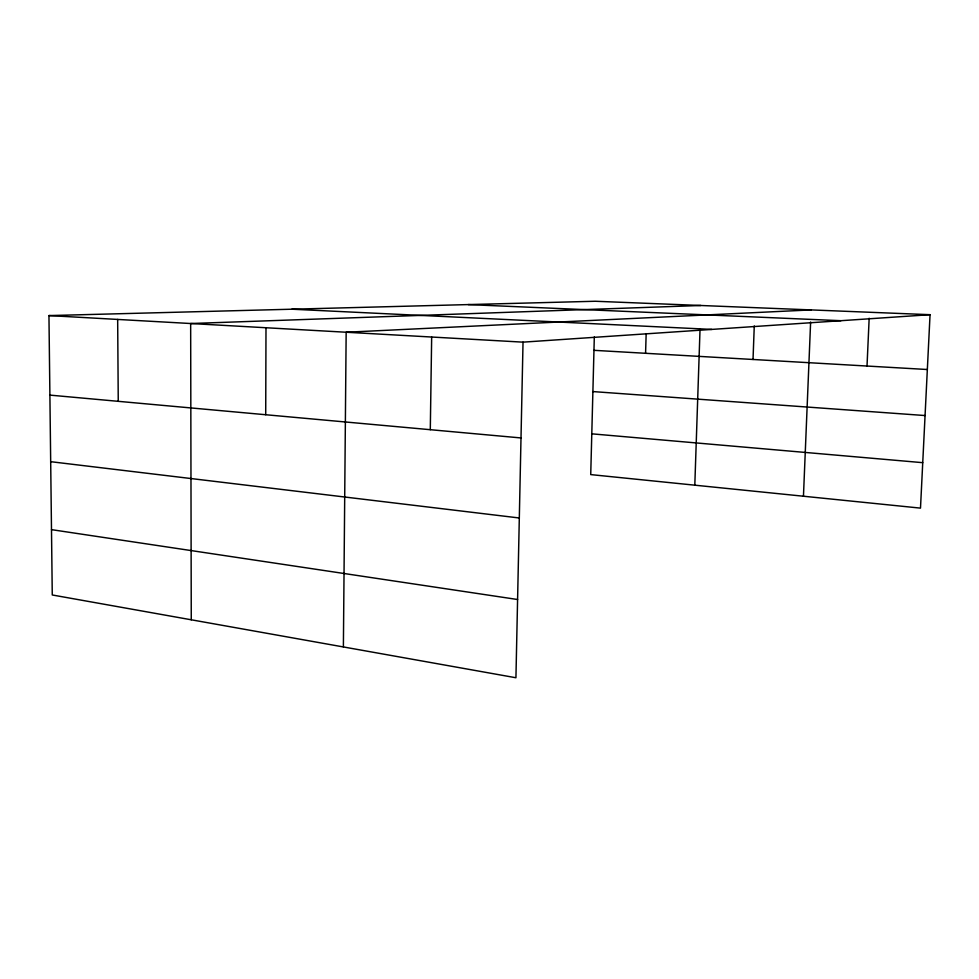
<?xml version="1.0" encoding="UTF-8"?>
<svg xmlns="http://www.w3.org/2000/svg" width="979" height="979" viewBox="0 0 979 979"><rect width="100%" height="100%" fill="white"/><g stroke="black" fill="none" stroke-linecap="round" stroke-linejoin="round"><path stroke-width="1.47" d="M265.713 414.729L265.994 327.745M343.384 646.948L346.162 332.236L811.114 309.915M430.295 429.695L431.666 337.033M930.05 314.687L523.031 342.148L515.933 677.749L52.266 594.975L48.95 315.581L595.256 301.251L930.05 314.687L920.493 508.125L590.729 474.595L594.314 336.947M645.577 353.297L646.164 333.619M694.809 485.18L700.022 329.433M753.022 359.477L754.271 325.946M803.453 496.231L810.624 321.981M867.015 366.036L869.168 318.224M700.817 305.485L190.66 323.523L191.26 619.793M468.219 304.591L840.888 320.696M291.864 309.205L711.794 329.409M48.95 315.581L523.031 342.148M593.972 350.323L927.346 369.511M592.895 391.576L925.069 415.549M591.793 433.832L922.732 462.675M49.892 395.112L521.012 437.943M50.688 461.684L519.311 517.989M51.495 529.639L517.597 599.515M117.664 319.435L118.251 401.329"/></g></svg>
